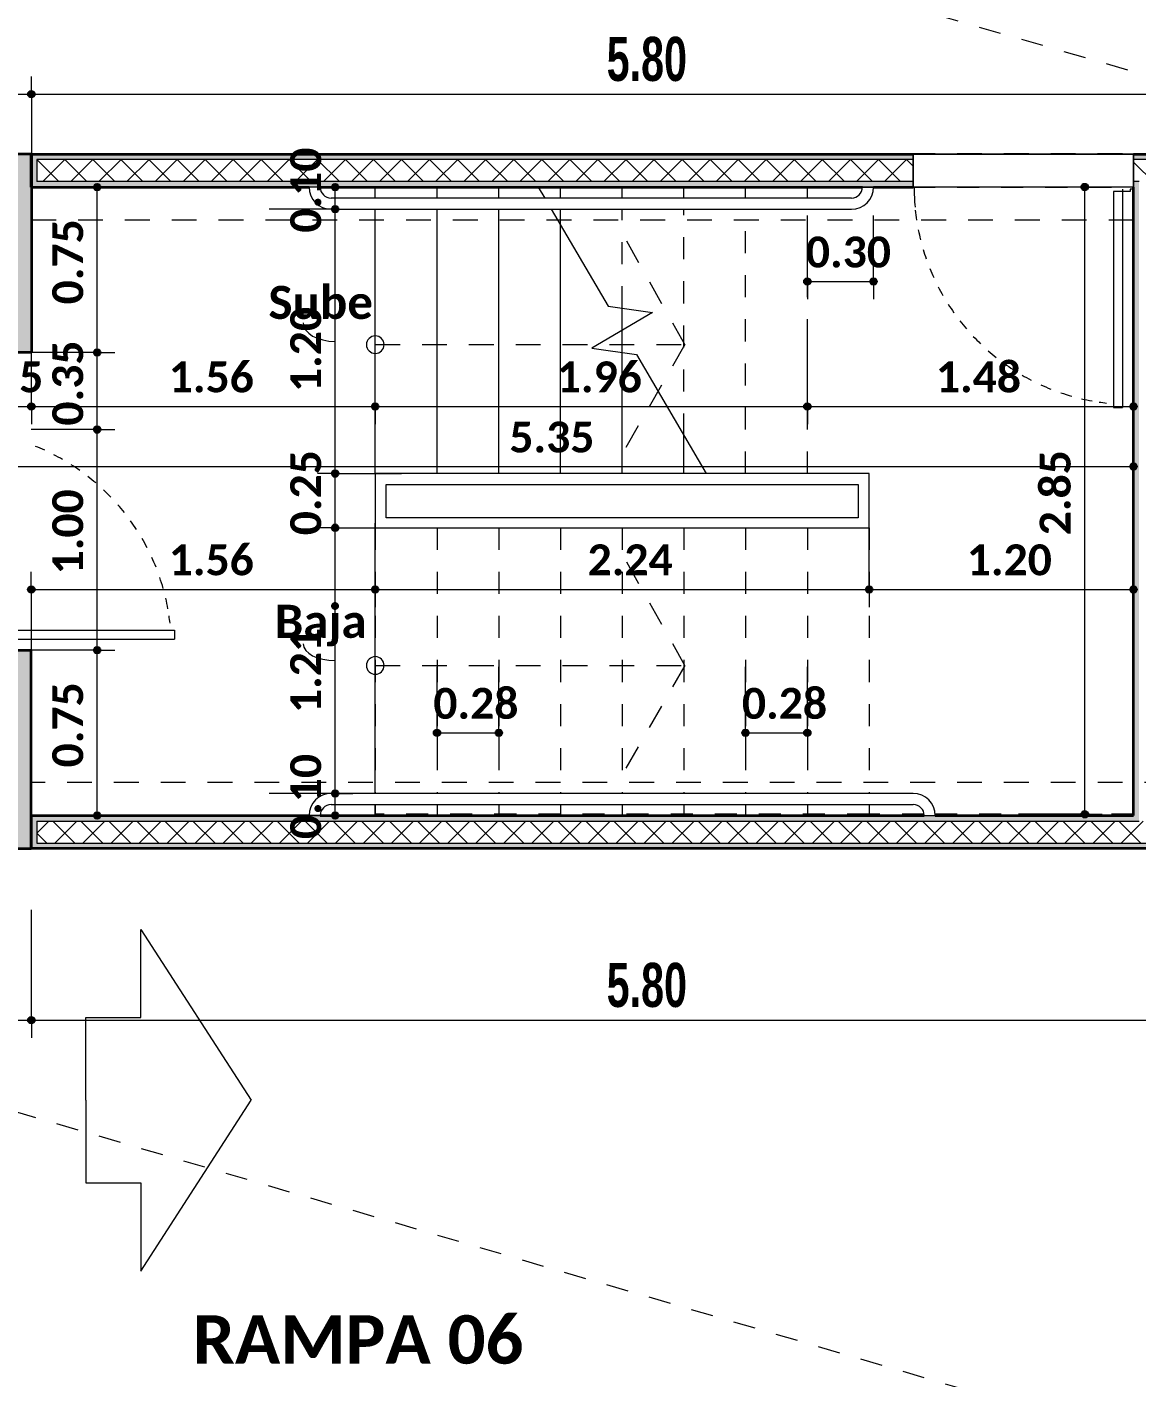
# Model space of a CAD drawing. Header units: metres. Extents: x -144 to 1000, y -717 to 29.
# Drawn here: x 323.68 to 328.71, y -562.83 to -556.7 of the extents above; entities that cross this region are included whole.
import ezdxf

# ---------------------------------------------------------------- set-up
doc = ezdxf.new("R2010")
doc.units = ezdxf.units.M
for name, pattern in [('Basculante', [0.11625, 0.075, -0.04125]), ('basculante modificado', [0.18, 0.1125, -0.0675]), ('Trazo', [0.45, 0.225, -0.225])]:
    doc.linetypes.add(name, pattern=pattern)
doc.layers.get('0').update_dxf_attribs({"color": 1})
for name, color, linetype, lineweight in [('A-ANNO-DIMS', 1, 'Continuous', 9), ('A-DETL', 1, 'Continuous', 9), ('A-DETL-GENF', 1, 'Continuous', 9), ('A-DETL-THIN', 1, 'Continuous', 9), ('A-DOOR', 1, 'Continuous', 9), ('A-DOOR-FRAM', 1, 'Continuous', 9), ('A-DOOR-HDLN', 1, 'Trazo', 20), ('A-FLOR', 2, 'Continuous', 9), ('A-WALL', 4, 'Continuous', 9), ('G-ANNO-TEXT', 2, 'Continuous', 9), ('S-COLS', 7, 'Continuous', 9), ('S-STRS', 1, 'Continuous', 9), ('S-STRS-MBND', 1, 'Basculante', 9)]:
    doc.layers.add(name, color=color, linetype=linetype, lineweight=lineweight)
doc.layers.add('A-WALL-PATT', color=7, linetype='Continuous', lineweight=35, true_color=0x9c9c9c)
doc.styles.add('Britannic Bold_B_3', font='', dxfattribs={"width": 0.7})
doc.styles.add('Calibri_B', font='calibrib.ttf', dxfattribs={"height": 0.165})
doc.styles.add('Calibri_B_4', font='calibrib.ttf', dxfattribs={"height": 0.1125})
doc.styles.add('Calibri_B_5', font='calibrib.ttf', dxfattribs={"height": 0.66})
doc.styles.get('Britannic Bold_B_3').set_extended_font_data('Britannic Bold', bold=True)

# ---------------------------------------------------------------- blocks, each defined once
blk = doc.blocks.new('R')
at = {"layer": 'A-ANNO-DIMS', "lineweight": 25, "true_color": 0x00592d}
h = blk.add_hatch(color=118, dxfattribs=at)
edge = h.paths.add_edge_path()
edge.add_arc((317.4682, -494.0374), 0.015, 0, 360)
h = blk.add_hatch(color=118, dxfattribs=at)
edge = h.paths.add_edge_path()
edge.add_arc((317.4682, -494.0374), 0.015, 0, 360)
at = {"layer": 'A-ANNO-DIMS', "lineweight": 25}
h = blk.add_hatch(color=256, dxfattribs=at)
edge = h.paths.add_edge_path()
edge.add_arc((317.7672, -494.4588), 0.015, 0, 360)
h = blk.add_hatch(color=256, dxfattribs=at)
edge = h.paths.add_edge_path()
edge.add_arc((318.8467, -494.4588), 0.015, 0, 360)
h = blk.add_hatch(color=256, dxfattribs=at)
edge = h.paths.add_edge_path()
edge.add_arc((322.2465, -494.4584), 0.015, 0, 360)
h = blk.add_hatch(color=256, dxfattribs=at)
edge = h.paths.add_edge_path()
edge.add_arc((318.8467, -494.5588), 0.015, 0, 360)
h = blk.add_hatch(color=256, dxfattribs=at)
edge = h.paths.add_edge_path()
edge.add_arc((318.8467, -494.5588), 0.015, 0, 360)
h = blk.add_hatch(color=256, dxfattribs=at)
edge = h.paths.add_edge_path()
edge.add_arc((320.9884, -494.8872), 0.015, 0, 360)
h = blk.add_hatch(color=256, dxfattribs=at)
edge = h.paths.add_edge_path()
edge.add_arc((321.2886, -494.8872), 0.015, 0, 360)
h = blk.add_hatch(color=256, dxfattribs=at)
edge = h.paths.add_edge_path()
edge.add_arc((317.7672, -495.2088), 0.015, 0, 360)
h = blk.add_hatch(color=256, dxfattribs=at)
edge = h.paths.add_edge_path()
edge.add_arc((317.7672, -495.2088), 0.015, 0, 360)
h = blk.add_hatch(color=256, dxfattribs=at)
edge = h.paths.add_edge_path()
edge.add_arc((317.4682, -495.4536), 0.015, 0, 360)
h = blk.add_hatch(color=256, dxfattribs=at)
edge = h.paths.add_edge_path()
edge.add_arc((317.4682, -495.4536), 0.015, 0, 360)
h = blk.add_hatch(color=256, dxfattribs=at)
edge = h.paths.add_edge_path()
edge.add_arc((319.0284, -495.4536), 0.015, 0, 360)
h = blk.add_hatch(color=256, dxfattribs=at)
edge = h.paths.add_edge_path()
edge.add_arc((319.0284, -495.4536), 0.015, 0, 360)
h = blk.add_hatch(color=256, dxfattribs=at)
edge = h.paths.add_edge_path()
edge.add_arc((320.9884, -495.4536), 0.015, 0, 360)
h = blk.add_hatch(color=256, dxfattribs=at)
edge = h.paths.add_edge_path()
edge.add_arc((320.9884, -495.4536), 0.015, 0, 360)
h = blk.add_hatch(color=256, dxfattribs=at)
edge = h.paths.add_edge_path()
edge.add_arc((322.468, -495.4536), 0.015, 0, 360)
h = blk.add_hatch(color=256, dxfattribs=at)
edge = h.paths.add_edge_path()
edge.add_arc((317.7672, -495.5588), 0.015, 0, 360)
h = blk.add_hatch(color=256, dxfattribs=at)
edge = h.paths.add_edge_path()
edge.add_arc((317.7672, -495.5588), 0.015, 0, 360)
h = blk.add_hatch(color=256, dxfattribs=at)
edge = h.paths.add_edge_path()
edge.add_arc((322.4684, -495.7263), 0.015, 0, 360)
h = blk.add_hatch(color=256, dxfattribs=at)
edge = h.paths.add_edge_path()
edge.add_arc((318.8467, -495.7584), 0.015, 0, 360)
h = blk.add_hatch(color=256, dxfattribs=at)
edge = h.paths.add_edge_path()
edge.add_arc((318.8467, -495.7584), 0.015, 0, 360)
h = blk.add_hatch(color=256, dxfattribs=at)
edge = h.paths.add_edge_path()
edge.add_arc((318.8467, -496.0034), 0.015, 0, 360)
h = blk.add_hatch(color=256, dxfattribs=at)
edge = h.paths.add_edge_path()
edge.add_arc((318.8467, -496.0034), 0.015, 0, 360)
h = blk.add_hatch(color=256, dxfattribs=at)
edge = h.paths.add_edge_path()
edge.add_arc((317.468, -496.2833), 0.015, 0, 360)
h = blk.add_hatch(color=256, dxfattribs=at)
edge = h.paths.add_edge_path()
edge.add_arc((319.0284, -496.2833), 0.015, 0, 360)
h = blk.add_hatch(color=256, dxfattribs=at)
edge = h.paths.add_edge_path()
edge.add_arc((319.0284, -496.2833), 0.015, 0, 360)
h = blk.add_hatch(color=256, dxfattribs=at)
edge = h.paths.add_edge_path()
edge.add_arc((321.2684, -496.2833), 0.015, 0, 360)
h = blk.add_hatch(color=256, dxfattribs=at)
edge = h.paths.add_edge_path()
edge.add_arc((321.2684, -496.2833), 0.015, 0, 360)
h = blk.add_hatch(color=256, dxfattribs=at)
edge = h.paths.add_edge_path()
edge.add_arc((322.4684, -496.2833), 0.015, 0, 360)
h = blk.add_hatch(color=256, dxfattribs=at)
edge = h.paths.add_edge_path()
edge.add_arc((317.7672, -496.5588), 0.015, 0, 360)
h = blk.add_hatch(color=256, dxfattribs=at)
edge = h.paths.add_edge_path()
edge.add_arc((317.7672, -496.5588), 0.015, 0, 360)
h = blk.add_hatch(color=256, dxfattribs=at)
edge = h.paths.add_edge_path()
edge.add_arc((319.3084, -496.9341), 0.015, 0, 360)
h = blk.add_hatch(color=256, dxfattribs=at)
edge = h.paths.add_edge_path()
edge.add_arc((319.5884, -496.9341), 0.015, 0, 360)
h = blk.add_hatch(color=256, dxfattribs=at)
edge = h.paths.add_edge_path()
edge.add_arc((320.7084, -496.9341), 0.015, 0, 360)
h = blk.add_hatch(color=256, dxfattribs=at)
edge = h.paths.add_edge_path()
edge.add_arc((320.9884, -496.9341), 0.015, 0, 360)
h = blk.add_hatch(color=256, dxfattribs=at)
edge = h.paths.add_edge_path()
edge.add_arc((318.8467, -497.2088), 0.015, 0, 360)
h = blk.add_hatch(color=256, dxfattribs=at)
edge = h.paths.add_edge_path()
edge.add_arc((318.8467, -497.2088), 0.015, 0, 360)
h = blk.add_hatch(color=256, dxfattribs=at)
edge = h.paths.add_edge_path()
edge.add_arc((317.7672, -497.3088), 0.015, 0, 360)
h = blk.add_hatch(color=256, dxfattribs=at)
edge = h.paths.add_edge_path()
edge.add_arc((318.8467, -497.3088), 0.015, 0, 360)
h = blk.add_hatch(color=256, dxfattribs=at)
edge = h.paths.add_edge_path()
edge.add_arc((322.2465, -497.3034), 0.015, 0, 360)
at = {"layer": 'A-ANNO-DIMS', "lineweight": 25, "true_color": 0x00592d}
h = blk.add_hatch(color=118, dxfattribs=at)
edge = h.paths.add_edge_path()
edge.add_arc((317.4682, -498.2371), 0.015, 0, 360)
h = blk.add_hatch(color=118, dxfattribs=at)
edge = h.paths.add_edge_path()
edge.add_arc((317.4682, -498.2371), 0.015, 0, 360)
at = {"layer": 'A-WALL-PATT', "true_color": 0x747474}
h = blk.add_hatch(color=8, dxfattribs=at)
h.paths.add_polyline_path([(323.243, -494.4338), (323.268, -494.4328), (323.268, -494.3088), (322.468, -494.3088), (322.468, -494.3138), (322.4754, -494.3138), (322.4754, -494.3338), (323.243, -494.3338)])
h.paths.add_polyline_path([(317.4682, -494.4338), (317.4929, -494.4338), (317.4929, -494.3338), (321.423, -494.3338), (321.423, -494.3138), (321.468, -494.3136), (321.468, -494.3088), (317.4682, -494.3092), (317.4682, -494.3351)])
h = blk.add_hatch(color=8, dxfattribs=at)
h.paths.add_polyline_path([(321.468, -494.3338), (321.468, -494.3138), (321.423, -494.3138), (321.423, -494.3338)])
h.paths.add_polyline_path([(322.468, -494.3338), (322.4754, -494.3338), (322.4754, -494.3138), (322.468, -494.3139), (322.468, -494.3152)])
h = blk.add_hatch(color=8, dxfattribs=at)
h.paths.add_polyline_path([(321.2369, -494.4588), (321.423, -494.4588), (321.423, -494.4338), (317.4682, -494.4338), (317.4682, -494.4588), (320.0842, -494.4588)])
h.paths.add_polyline_path([(322.618, -494.4588), (323.268, -494.4588), (323.268, -494.4338), (322.593, -494.4338), (322.593, -494.4588)])
h.paths.add_polyline_path([(322.493, -494.4588), (322.493, -494.4338), (322.4754, -494.4338), (322.4754, -494.4588)])
h = blk.add_hatch(color=8, dxfattribs=at)
h.paths.add_polyline_path([(321.423, -494.4588), (321.468, -494.4588), (321.468, -494.4338), (321.423, -494.4338)])
h.paths.add_polyline_path([(322.468, -494.4588), (322.4754, -494.4588), (322.4754, -494.4338), (322.468, -494.4338)])
for points in [[(322.493, -497.3088), (322.493, -494.4588), (322.4754, -494.4588), (322.4754, -494.5538), (322.468, -494.5538), (322.468, -497.3088)], [(322.4754, -494.5538), (322.4754, -494.4588), (322.468, -494.4588), (322.468, -494.5538)], [(321.7486, -497.4588), (323.268, -497.4578), (323.268, -497.3338), (323.243, -497.3338), (323.243, -497.4338), (317.4929, -497.4338), (317.4929, -497.3338), (317.468, -497.3339), (317.468, -497.4588), (319.5392, -497.4588)]]:
    blk.add_hatch(color=8, dxfattribs=at).paths.add_polyline_path(points)
h = blk.add_hatch(color=8, dxfattribs=at)
h.paths.add_polyline_path([(317.468, -497.3338), (322.493, -497.3338), (322.493, -497.3088), (317.468, -497.3089)])
h.paths.add_polyline_path([(322.618, -497.3338), (323.268, -497.3338), (323.268, -497.3088), (322.593, -497.3088), (322.593, -497.3338)])
at = {"layer": 'S-COLS', "true_color": 0x5b5b5b}
h = blk.add_hatch(color=251, dxfattribs=at)
h.paths.add_polyline_path([(309.7681, -505.1588), (309.7681, -504.2588), (309.2681, -504.2588), (309.2681, -505.1588)])
h.paths.add_polyline_path([(316.9681, -505.1588), (317.4681, -505.1588), (317.4681, -504.2588), (316.9681, -504.2588), (316.9681, -505.0088)])
h.paths.add_polyline_path([(315.1204, -497.4588), (315.168, -497.4578), (315.1677, -496.9588), (313.4679, -496.9588), (313.4679, -494.8088), (315.1682, -494.8088), (315.1677, -494.3088), (313.3708, -494.3088), (313.3708, -497.4588)])
h.paths.add_polyline_path([(323.7672, -497.4588), (323.7682, -497.4578), (323.768, -494.3088), (323.2682, -494.3088), (323.2682, -497.4588), (323.7666, -497.4588)])
h.paths.add_polyline_path([(316.968, -497.4588), (317.468, -497.4578), (317.468, -496.5588), (316.968, -496.5588), (316.968, -497.4578)])
h.paths.add_polyline_path([(317.3298, -495.2088), (317.4682, -495.2088), (317.4682, -494.3088), (316.9682, -494.3088), (316.9682, -495.2088)])
at = {"layer": 'A-ANNO-DIMS', "color": 118, "true_color": 0x00592d}
for p, q in [((317.4682, -494.0374), (317.4682, -493.9574)), ((317.4682, -494.0374), (317.4682, -493.9574)), ((316.9682, -494.0374), (317.4682, -494.0374)), ((317.4682, -494.0374), (317.4682, -494.5374)), ((317.4682, -494.0374), (323.2682, -494.0374)), ((317.4682, -494.0374), (317.4682, -494.5374)), ((317.4682, -498.2371), (317.4682, -497.7371)), ((317.4682, -498.2371), (317.4682, -497.7371)), ((316.9682, -498.2371), (317.4682, -498.2371)), ((317.4682, -498.2371), (317.4682, -498.3171)), ((317.4682, -498.2371), (323.2682, -498.2371)), ((317.4682, -498.2371), (317.4682, -498.3171))]:
    blk.add_line(p, q, dxfattribs=at)
at = {"layer": 'A-ANNO-DIMS'}
for p, q in [((317.7672, -494.4588), (317.4672, -494.4588)), ((317.7672, -495.2088), (317.7672, -494.4588)), ((317.7672, -494.4588), (317.8472, -494.4588)), ((318.8467, -494.4588), (318.5467, -494.4588)), ((318.8467, -494.5588), (318.8467, -494.4588)), ((318.8467, -494.4588), (318.9267, -494.4588)), ((322.2465, -494.4584), (321.9465, -494.4584)), ((322.2465, -497.3034), (322.2465, -494.4584)), ((322.2465, -494.4584), (322.3265, -494.4584)), ((318.8467, -494.5588), (318.5467, -494.5588)), ((318.8467, -494.5588), (318.5467, -494.5588)), ((318.8467, -495.7584), (318.8467, -494.5588)), ((318.8467, -494.5588), (318.9267, -494.5588)), ((318.8467, -494.5588), (318.9267, -494.5588)), ((320.9884, -494.8872), (320.9884, -494.5872)), ((321.2886, -494.8872), (321.2886, -494.5872)), ((320.9884, -494.8872), (321.2886, -494.8872)), ((320.9884, -494.8872), (320.9884, -494.9672)), ((321.2886, -494.8872), (321.2886, -494.9672)), ((317.4682, -495.4536), (317.4682, -495.1536)), ((317.4682, -495.4536), (317.4682, -495.1536)), ((319.0284, -495.4536), (319.0284, -495.1536)), ((319.0284, -495.4536), (319.0284, -495.1536)), ((320.9884, -495.4536), (320.9884, -495.1536)), ((320.9884, -495.4536), (320.9884, -495.1536)), ((322.468, -495.4536), (322.468, -495.1536)), ((317.7672, -495.2088), (317.4672, -495.2088)), ((317.7672, -495.2088), (317.4672, -495.2088)), ((317.7672, -495.5588), (317.7672, -495.2088)), ((317.7672, -495.2088), (317.8472, -495.2088)), ((317.7672, -495.2088), (317.8472, -495.2088)), ((317.1181, -495.4536), (317.4682, -495.4536)), ((317.4682, -495.4536), (317.4682, -495.5336)), ((317.4682, -495.4536), (319.0284, -495.4536)), ((317.4682, -495.4536), (317.4682, -495.5336)), ((319.0284, -495.4536), (319.0284, -495.5336)), ((319.0284, -495.4536), (320.9884, -495.4536)), ((319.0284, -495.4536), (319.0284, -495.5336)), ((320.9884, -495.4536), (320.9884, -495.5336)), ((320.9884, -495.4536), (322.468, -495.4536)), ((320.9884, -495.4536), (320.9884, -495.5336)), ((322.468, -495.4536), (322.468, -495.5336)), ((322.4684, -495.7263), (322.4684, -495.4263)), ((317.7672, -495.5588), (317.4672, -495.5588)), ((317.7672, -495.5588), (317.4672, -495.5588)), ((317.7672, -496.5588), (317.7672, -495.5588)), ((317.7672, -495.5588), (317.8472, -495.5588)), ((317.7672, -495.5588), (317.8472, -495.5588)), ((317.1181, -495.7263), (322.4684, -495.7263)), ((318.8467, -495.7584), (318.7667, -495.7584)), ((318.8467, -495.7584), (318.7667, -495.7584)), ((318.8467, -496.0034), (318.8467, -495.7584)), ((318.8467, -495.7584), (319.1467, -495.7584)), ((318.8467, -495.7584), (319.1467, -495.7584)), ((322.4684, -495.7263), (322.4684, -495.8063)), ((318.8467, -496.0034), (318.7667, -496.0034)), ((318.8467, -496.0034), (318.7667, -496.0034)), ((318.8467, -497.2088), (318.8467, -496.0034)), ((318.8467, -496.0034), (319.1467, -496.0034)), ((318.8467, -496.0034), (319.1467, -496.0034)), ((319.0284, -496.2833), (319.0284, -495.9833)), ((319.0284, -496.2833), (319.0284, -495.9833)), ((321.2684, -496.2833), (321.2684, -495.9833)), ((321.2684, -496.2833), (321.2684, -495.9833)), ((322.4684, -496.2833), (322.4684, -495.9833)), ((317.468, -496.2833), (317.468, -496.2033)), ((317.468, -496.2833), (319.0284, -496.2833)), ((317.468, -496.2833), (317.468, -496.5833)), ((319.0284, -496.2833), (319.0284, -496.3633)), ((319.0284, -496.2833), (321.2684, -496.2833)), ((319.0284, -496.2833), (319.0284, -496.3633)), ((321.2684, -496.2833), (321.2684, -496.3633)), ((321.2684, -496.2833), (322.4684, -496.2833)), ((321.2684, -496.2833), (321.2684, -496.3633)), ((322.4684, -496.2833), (322.4684, -496.3633)), ((317.7672, -496.5588), (317.4672, -496.5588)), ((317.7672, -496.5588), (317.4672, -496.5588)), ((317.7672, -497.3088), (317.7672, -496.5588)), ((317.7672, -496.5588), (317.8472, -496.5588)), ((317.7672, -496.5588), (317.8472, -496.5588)), ((319.3084, -496.9341), (319.3084, -496.6341)), ((319.5884, -496.9341), (319.5884, -496.6341)), ((320.7084, -496.9341), (320.7084, -496.6341)), ((320.9884, -496.9341), (320.9884, -496.6341)), ((319.3084, -496.9341), (319.5884, -496.9341)), ((319.3084, -496.9341), (319.3084, -497.0141)), ((319.5884, -496.9341), (319.5884, -497.0141)), ((320.7084, -496.9341), (320.9884, -496.9341)), ((320.7084, -496.9341), (320.7084, -497.0141)), ((320.9884, -496.9341), (320.9884, -497.0141)), ((318.8467, -497.2088), (318.5467, -497.2088)), ((318.8467, -497.2088), (318.5467, -497.2088)), ((318.8467, -497.3088), (318.8467, -497.2088)), ((318.8467, -497.2088), (318.9267, -497.2088)), ((318.8467, -497.2088), (318.9267, -497.2088)), ((317.7672, -497.3088), (317.4672, -497.3088)), ((317.7672, -497.3088), (317.8472, -497.3088)), ((318.8467, -497.3088), (318.5467, -497.3088)), ((318.8467, -497.3088), (318.9267, -497.3088)), ((322.2465, -497.3034), (321.9465, -497.3034)), ((322.2465, -497.3034), (322.3265, -497.3034))]:
    blk.add_line(p, q, dxfattribs=at)
at = {"layer": 'A-ANNO-DIMS', "color": 118, "lineweight": 25, "true_color": 0x00592d}
for centre in [(317.4682, -494.0374), (317.4682, -494.0374), (317.4682, -498.2371), (317.4682, -498.2371)]:
    blk.add_circle(centre, 0.015, dxfattribs=at)
at = {"layer": 'A-ANNO-DIMS', "lineweight": 25}
for centre in [(317.7672, -494.4588), (318.8467, -494.4588), (322.2465, -494.4584), (318.8467, -494.5588), (318.8467, -494.5588), (320.9884, -494.8872), (321.2886, -494.8872), (317.7672, -495.2088), (317.7672, -495.2088), (317.4682, -495.4536), (317.4682, -495.4536), (319.0284, -495.4536), (319.0284, -495.4536), (320.9884, -495.4536), (320.9884, -495.4536), (322.468, -495.4536), (317.7672, -495.5588), (317.7672, -495.5588), (322.4684, -495.7263), (318.8467, -495.7584), (318.8467, -495.7584), (318.8467, -496.0034), (318.8467, -496.0034), (317.468, -496.2833), (319.0284, -496.2833), (319.0284, -496.2833), (321.2684, -496.2833), (321.2684, -496.2833), (322.4684, -496.2833), (317.7672, -496.5588), (317.7672, -496.5588), (319.3084, -496.9341), (319.5884, -496.9341), (320.7084, -496.9341), (320.9884, -496.9341), (318.8467, -497.2088), (318.8467, -497.2088), (317.7672, -497.3088), (318.8467, -497.3088), (322.2465, -497.3034)]:
    blk.add_circle(centre, 0.015, dxfattribs=at)
at = {"layer": 'A-ANNO-DIMS'}
for centre, ratio in [((318.8467, -495.0751), 0.575603), ((318.8467, -496.5309), 0.518351)]:
    blk.add_ellipse(centre, major_axis=(0.1451, 0), ratio=ratio, start_param=3.141593, end_param=4.712389, dxfattribs=at)
at = {"layer": 'A-DETL', "color": 9, "linetype": 'Basculante', "true_color": 0xc0c0c0}
for p, q in [((313.1174, -491.2478), (323.768, -494.3078)), ((313.1677, -497.414), (323.768, -500.516))]:
    blk.add_line(p, q, dxfattribs=at)
at = {"layer": 'A-DETL', "color": 7, "linetype": 'basculante modificado'}
for p, q in [((323.2679, -494.3078), (317.4679, -494.3078)), ((317.4679, -494.6078), (323.268, -494.6078)), ((320.4328, -495.1734), (320.1353, -494.6437)), ((319.0284, -495.1734), (320.4284, -495.1734)), ((320.4328, -495.1734), (320.134, -495.6937)), ((320.4328, -496.6284), (320.1353, -496.0987)), ((319.0284, -496.6284), (320.4284, -496.6284)), ((320.4328, -496.6284), (320.134, -497.1487)), ((323.268, -497.1588), (317.4679, -497.1588)), ((317.4679, -497.4588), (323.268, -497.4588))]:
    blk.add_line(p, q, dxfattribs=at)
at = {"layer": 'A-DETL-GENF', "linetype": 'Basculante'}
for p, q in [((322.468, -494.3088), (321.468, -494.3088)), ((321.468, -494.3088), (321.468, -494.4588)), ((322.468, -494.4588), (322.468, -494.3088)), ((321.468, -494.4588), (322.468, -494.4588))]:
    blk.add_line(p, q, dxfattribs=at)
at = {"layer": 'A-DETL-GENF'}
for p, q in [((317.9655, -498.2254), (317.9655, -497.8254)), ((317.9655, -497.8254), (318.4655, -498.6004)), ((317.7155, -498.6004), (317.7155, -498.2254)), ((317.7155, -498.2254), (317.9655, -498.2254)), ((317.7155, -498.6004), (317.7155, -498.9754)), ((317.9655, -499.3754), (318.4655, -498.6004)), ((317.7155, -498.9754), (317.9655, -498.9754)), ((317.9655, -498.9754), (317.9655, -499.3754))]:
    blk.add_line(p, q, dxfattribs=at)
at = {"layer": 'A-DETL-THIN'}
for p, q in [((318.7782, -494.4588), (318.7282, -494.4588)), ((321.2886, -494.4588), (321.2386, -494.4588)), ((321.1886, -494.5088), (318.8282, -494.5088)), ((318.8282, -494.5588), (321.1886, -494.5588)), ((321.2684, -495.7584), (319.0284, -495.7584)), ((319.0284, -495.7584), (319.0284, -496.0034)), ((321.2684, -496.0034), (321.2684, -495.7584)), ((319.0784, -495.9584), (319.0784, -495.8072)), ((319.0784, -495.8072), (321.2184, -495.8072)), ((321.2184, -495.8072), (321.2184, -495.9584)), ((321.2184, -495.9584), (319.0784, -495.9584)), ((319.0284, -496.0034), (321.2684, -496.0034)), ((321.4686, -497.2088), (318.8282, -497.2088)), ((318.7282, -497.3088), (318.7782, -497.3088)), ((318.8282, -497.2588), (321.4686, -497.2588)), ((321.5186, -497.3088), (321.5686, -497.3088))]:
    blk.add_line(p, q, dxfattribs=at)
for centre, radius, start, end in [((318.8282, -494.4588), 0.1, 180, 270), ((318.8282, -494.4588), 0.05, 180, 270), ((321.1886, -494.4588), 0.1, 270, 0), ((321.1886, -494.4588), 0.05, 270, 360), ((319.0284, -495.1734), 0.04, 90, 270), ((319.0284, -495.1734), 0.04, 270, 90), ((319.0284, -496.6284), 0.04, 90, 270), ((319.0284, -496.6284), 0.04, 270, 90), ((318.8282, -497.3088), 0.1, 90, 180), ((321.4686, -497.3088), 0.1, 360, 90), ((318.8282, -497.3088), 0.05, 90, 180), ((321.4686, -497.3088), 0.05, 0, 90)]:
    blk.add_arc(centre, radius, start, end, dxfattribs=at)
at = {"layer": 'A-DOOR'}
blk.add_line((322.468, -494.4588), (322.468, -494.3088), dxfattribs=at)
at = {"layer": 'A-DOOR', "lineweight": 15}
for p, q in [((322.378, -494.4788), (322.378, -495.4588)), ((322.453, -494.4788), (322.378, -494.4788)), ((322.378, -494.4788), (322.378, -495.4588)), ((322.453, -494.4788), (322.378, -494.4788)), ((322.418, -494.4688), (322.418, -495.4588)), ((322.418, -494.4688), (322.418, -495.4588)), ((322.453, -494.4688), (322.453, -494.4788)), ((322.468, -494.4688), (322.453, -494.4688)), ((322.453, -494.4688), (322.453, -494.4788)), ((322.468, -494.4688), (322.453, -494.4688)), ((322.378, -495.4588), (322.418, -495.4588)), ((322.378, -495.4588), (322.418, -495.4588)), ((317.1281, -496.5088), (318.1181, -496.5088)), ((317.1381, -496.4688), (318.1181, -496.4688)), ((318.1181, -496.4688), (318.1181, -496.5088))]:
    blk.add_line(p, q, dxfattribs=at)
at = {"layer": 'A-DOOR'}
for centre, start, end in [((322.4563, -494.4611), 180, 185.13979), ((322.4563, -494.4611), 180, 185.13979), ((322.4563, -494.4611), 185.94294, 188.59908), ((322.4563, -494.4611), 185.94294, 188.59908), ((322.4563, -494.4611), 191.25383, 193.90814), ((322.4563, -494.4611), 191.25383, 193.90814), ((322.4563, -494.4611), 196.56293, 199.21914), ((322.4563, -494.4611), 196.56293, 199.21914), ((322.4563, -494.4611), 201.8777, 204.53954), ((322.4563, -494.4611), 201.8777, 204.53954), ((322.4563, -494.4611), 207.20557, 209.87669), ((322.4563, -494.4611), 207.20557, 209.87669), ((322.4563, -494.4611), 212.55381, 215.2378), ((322.4563, -494.4611), 212.55381, 215.2378), ((322.4563, -494.4611), 217.92952, 220.62982), ((322.4563, -494.4611), 217.92952, 220.62982), ((322.4563, -494.4611), 223.33952, 226.05941), ((322.4563, -494.4611), 223.33952, 226.05941), ((322.4563, -494.4611), 228.79027, 231.53284), ((322.4563, -494.4611), 228.79027, 231.53284), ((322.4563, -494.4611), 234.28783, 237.05593), ((322.4563, -494.4611), 234.28783, 237.05593), ((322.4563, -494.4611), 239.83778, 242.63398), ((322.4563, -494.4611), 239.83778, 242.63398), ((322.4563, -494.4611), 245.44512, 248.27171), ((322.4563, -494.4611), 245.44512, 248.27171), ((322.4563, -494.4611), 251.11426, 254.16843), ((322.4563, -494.4611), 251.11426, 254.16843), ((322.4563, -494.4611), 256.84892, 259.74178), ((322.4563, -494.4611), 256.84892, 259.74178), ((322.4563, -494.4611), 256.84892, 259.74178), ((322.4563, -494.4611), 256.84892, 259.74178), ((322.4563, -494.4611), 261.55001, 263.54055), ((322.4563, -494.4611), 261.55001, 263.54055), ((317.1203, -496.547), 65.46046, 68.1223), ((317.1203, -496.547), 60.12331, 62.79443), ((317.1203, -496.547), 54.7622, 57.44619), ((317.1203, -496.547), 49.37018, 52.07048), ((317.1203, -496.547), 43.94059, 46.66048), ((317.1203, -496.547), 38.46716, 41.20973), ((317.1203, -496.547), 32.94407, 35.71217), ((317.1203, -496.547), 27.36602, 30.16222), ((317.1203, -496.547), 21.72829, 24.55488), ((317.1203, -496.547), 15.83157, 18.88574), ((317.1203, -496.547), 10.25822, 13.15108), ((317.1203, -496.547), 10.25822, 13.15108), ((317.1203, -496.547), 6.45945, 8.44999)]:
    blk.add_arc(centre, 0.9833, start, end, dxfattribs=at)
at = {"layer": 'A-DOOR-FRAM', "lineweight": 5}
for p, q in [((321.468, -494.3088), (322.468, -494.3088)), ((321.468, -494.4588), (321.468, -494.3088)), ((322.468, -494.3088), (322.468, -494.4588)), ((322.468, -494.4588), (321.468, -494.4588))]:
    blk.add_line(p, q, dxfattribs=at)
at = {"layer": 'A-DOOR-HDLN'}
blk.add_line((321.468, -494.3088), (321.468, -494.4588), dxfattribs=at)
at = {"layer": 'A-FLOR'}
for p, q in [((309.7679, -494.3078), (327.1682, -494.3078)), ((319.0284, -497.2088), (319.0284, -496.0034)), ((319.0284, -497.3088), (319.0284, -497.2588))]:
    blk.add_line(p, q, dxfattribs=at)
at = {"layer": 'A-WALL', "lineweight": 35}
for p, q in [((317.4679, -494.4588), (317.4679, -494.3088)), ((317.4679, -494.3088), (321.468, -494.3088)), ((322.468, -494.3088), (323.268, -494.3088)), ((317.4679, -494.4588), (318.7282, -494.4588)), ((318.7782, -494.4588), (321.2386, -494.4588)), ((321.2886, -494.4588), (321.468, -494.4588)), ((322.468, -497.3088), (322.468, -494.4588)), ((317.4679, -497.3088), (318.7282, -497.3088)), ((317.4679, -497.3088), (317.4679, -497.4588)), ((318.7782, -497.3088), (321.5186, -497.3088)), ((321.5686, -497.3088), (322.468, -497.3088)), ((323.268, -497.4588), (317.4679, -497.4588))]:
    blk.add_line(p, q, dxfattribs=at)
at = {"layer": 'A-WALL'}
for p, q in [((317.4929, -494.3338), (317.4929, -494.4338)), ((321.468, -494.3338), (317.4929, -494.3338)), ((323.243, -494.3338), (322.468, -494.3338)), ((321.468, -494.4338), (317.4929, -494.4338)), ((322.493, -494.4338), (322.468, -494.4338)), ((317.4929, -497.3338), (322.493, -497.3338)), ((317.4929, -497.3338), (317.4929, -497.4338)), ((317.4929, -497.4338), (323.243, -497.4338))]:
    blk.add_line(p, q, dxfattribs=at)
at = {"layer": 'A-WALL-PATT', "color": 1, "lineweight": 5, "true_color": 0xff0000}
for p, q in [((317.4929, -494.334), (317.493, -494.3338)), ((317.5926, -494.4338), (317.4929, -494.3341)), ((317.5203, -494.4338), (317.6203, -494.3338)), ((317.7199, -494.4338), (317.6199, -494.3338)), ((317.6476, -494.4338), (317.7476, -494.3338)), ((317.8471, -494.4338), (317.7471, -494.3338)), ((317.7749, -494.4338), (317.8749, -494.3338)), ((317.9744, -494.4338), (317.8744, -494.3338)), ((317.9021, -494.4338), (318.0021, -494.3338)), ((318.1017, -494.4338), (318.0017, -494.3338)), ((318.0294, -494.4338), (318.1294, -494.3338)), ((318.229, -494.4338), (318.129, -494.3338)), ((318.1567, -494.4338), (318.2567, -494.3338)), ((318.3563, -494.4338), (318.2563, -494.3338)), ((318.284, -494.4338), (318.384, -494.3338)), ((318.4835, -494.4338), (318.3835, -494.3338)), ((318.4112, -494.4338), (318.5112, -494.3338)), ((318.6108, -494.4338), (318.5108, -494.3338)), ((318.5385, -494.4338), (318.6385, -494.3338)), ((318.7381, -494.4338), (318.6381, -494.3338)), ((318.6658, -494.4338), (318.7658, -494.3338)), ((318.8654, -494.4338), (318.7654, -494.3338)), ((318.7931, -494.4338), (318.8931, -494.3338)), ((318.9927, -494.4338), (318.8927, -494.3338)), ((318.9204, -494.4338), (319.0204, -494.3338)), ((319.1199, -494.4338), (319.0199, -494.3338)), ((319.0476, -494.4338), (319.1476, -494.3338)), ((319.2472, -494.4338), (319.1472, -494.3338)), ((319.1749, -494.4338), (319.2749, -494.3338)), ((319.3745, -494.4338), (319.2745, -494.3338)), ((319.3022, -494.4338), (319.4022, -494.3338)), ((319.5018, -494.4338), (319.4018, -494.3338)), ((319.4295, -494.4338), (319.5295, -494.3338)), ((319.629, -494.4338), (319.529, -494.3338)), ((319.5568, -494.4338), (319.6568, -494.3338)), ((319.7563, -494.4338), (319.6563, -494.3338)), ((319.684, -494.4338), (319.784, -494.3338)), ((319.8836, -494.4338), (319.7836, -494.3338)), ((319.8113, -494.4338), (319.9113, -494.3338)), ((320.0109, -494.4338), (319.9109, -494.3338)), ((319.9386, -494.4338), (320.0386, -494.3338)), ((320.1382, -494.4338), (320.0382, -494.3338)), ((320.0659, -494.4338), (320.1659, -494.3338)), ((320.2654, -494.4338), (320.1654, -494.3338)), ((320.1932, -494.4338), (320.2932, -494.3338)), ((320.3927, -494.4338), (320.2927, -494.3338)), ((320.3204, -494.4338), (320.4204, -494.3338)), ((320.52, -494.4338), (320.42, -494.3338)), ((320.4477, -494.4338), (320.5477, -494.3338)), ((320.6473, -494.4338), (320.5473, -494.3338)), ((320.575, -494.4338), (320.675, -494.3338)), ((320.7746, -494.4338), (320.6746, -494.3338)), ((320.7023, -494.4338), (320.8023, -494.3338)), ((320.9018, -494.4338), (320.8018, -494.3338)), ((320.8296, -494.4338), (320.9296, -494.3338)), ((321.0291, -494.4338), (320.9291, -494.3338)), ((320.9568, -494.4338), (321.0568, -494.3338)), ((321.1564, -494.4338), (321.0564, -494.3338)), ((321.0841, -494.4338), (321.1841, -494.3338)), ((321.2837, -494.4338), (321.1837, -494.3338)), ((321.2114, -494.4338), (321.3114, -494.3338)), ((321.411, -494.4338), (321.311, -494.3338)), ((321.3387, -494.4338), (321.423, -494.3495)), ((321.423, -494.3495), (321.4387, -494.3338)), ((321.468, -494.3636), (321.4382, -494.3338)), ((322.4754, -494.3527), (322.468, -494.3454)), ((322.5565, -494.4338), (322.4754, -494.3527)), ((321.4659, -494.4338), (321.468, -494.4318)), ((317.4929, -497.3887), (317.5478, -497.3338)), ((317.6651, -497.4338), (317.5651, -497.3338)), ((317.5751, -497.4338), (317.6751, -497.3338)), ((317.7924, -497.4338), (317.6924, -497.3338)), ((317.7023, -497.4338), (317.8023, -497.3338)), ((317.9197, -497.4338), (317.8197, -497.3338)), ((317.8296, -497.4338), (317.9296, -497.3338)), ((318.0469, -497.4338), (317.9469, -497.3338)), ((317.9569, -497.4338), (318.0569, -497.3338)), ((318.1742, -497.4338), (318.0742, -497.3338)), ((318.0842, -497.4338), (318.1842, -497.3338)), ((318.3015, -497.4338), (318.2015, -497.3338)), ((318.2115, -497.4338), (318.3115, -497.3338)), ((318.4288, -497.4338), (318.3288, -497.3338)), ((318.3387, -497.4338), (318.4387, -497.3338)), ((318.556, -497.4338), (318.456, -497.3338)), ((318.466, -497.4338), (318.566, -497.3338)), ((318.6833, -497.4338), (318.5833, -497.3338)), ((318.5933, -497.4338), (318.6933, -497.3338)), ((318.8106, -497.4338), (318.7106, -497.3338)), ((318.7206, -497.4338), (318.8206, -497.3338)), ((318.9379, -497.4338), (318.8379, -497.3338)), ((318.8478, -497.4338), (318.9478, -497.3338)), ((319.0652, -497.4338), (318.9652, -497.3338)), ((318.9751, -497.4338), (319.0751, -497.3338)), ((319.1924, -497.4338), (319.0924, -497.3338)), ((319.1024, -497.4338), (319.2024, -497.3338)), ((319.3197, -497.4338), (319.2197, -497.3338)), ((319.2297, -497.4338), (319.3297, -497.3338)), ((319.447, -497.4338), (319.347, -497.3338)), ((319.357, -497.4338), (319.457, -497.3338)), ((319.5743, -497.4338), (319.4743, -497.3338)), ((319.4842, -497.4338), (319.5842, -497.3338)), ((319.7016, -497.4338), (319.6016, -497.3338)), ((319.6115, -497.4338), (319.7115, -497.3338)), ((319.8288, -497.4338), (319.7288, -497.3338)), ((319.7388, -497.4338), (319.8388, -497.3338)), ((319.9561, -497.4338), (319.8561, -497.3338)), ((319.8661, -497.4338), (319.9661, -497.3338)), ((320.0834, -497.4338), (319.9834, -497.3338)), ((319.9934, -497.4338), (320.0934, -497.3338)), ((320.2107, -497.4338), (320.1107, -497.3338)), ((320.1206, -497.4338), (320.2206, -497.3338)), ((320.338, -497.4338), (320.238, -497.3338)), ((320.2479, -497.4338), (320.3479, -497.3338)), ((320.4652, -497.4338), (320.3652, -497.3338)), ((320.3752, -497.4338), (320.4752, -497.3338)), ((320.5925, -497.4338), (320.4925, -497.3338)), ((320.5025, -497.4338), (320.6025, -497.3338)), ((320.7198, -497.4338), (320.6198, -497.3338)), ((320.6298, -497.4338), (320.7298, -497.3338)), ((320.8471, -497.4338), (320.7471, -497.3338)), ((320.757, -497.4338), (320.857, -497.3338)), ((320.9744, -497.4338), (320.8744, -497.3338)), ((320.8843, -497.4338), (320.9843, -497.3338)), ((321.1016, -497.4338), (321.0016, -497.3338)), ((321.0116, -497.4338), (321.1116, -497.3338)), ((321.2289, -497.4338), (321.1289, -497.3338)), ((321.1389, -497.4338), (321.2389, -497.3338)), ((321.3562, -497.4338), (321.2562, -497.3338)), ((321.2662, -497.4338), (321.3662, -497.3338)), ((321.4835, -497.4338), (321.3835, -497.3338)), ((321.3934, -497.4338), (321.4934, -497.3338)), ((321.6108, -497.4338), (321.5108, -497.3338)), ((321.5207, -497.4338), (321.6207, -497.3338)), ((321.738, -497.4338), (321.638, -497.3338)), ((321.648, -497.4338), (321.748, -497.3338)), ((321.8653, -497.4338), (321.7653, -497.3338)), ((321.7753, -497.4338), (321.8753, -497.3338)), ((321.9926, -497.4338), (321.8926, -497.3338)), ((321.9026, -497.4338), (322.0026, -497.3338)), ((322.1199, -497.4338), (322.0199, -497.3338)), ((322.0298, -497.4338), (322.1298, -497.3338)), ((322.2471, -497.4338), (322.1471, -497.3338)), ((322.1571, -497.4338), (322.2571, -497.3338)), ((322.3744, -497.4338), (322.2744, -497.3338)), ((322.2844, -497.4338), (322.3844, -497.3338)), ((322.5017, -497.4338), (322.4017, -497.3338)), ((322.4117, -497.4338), (322.5117, -497.3338)), ((317.5378, -497.4338), (317.4929, -497.3888))]:
    blk.add_line(p, q, dxfattribs=at)
at = {"layer": 'S-COLS', "lineweight": 35}
for p, q in [((317.4682, -494.3088), (316.9682, -494.3088)), ((317.4682, -494.3088), (317.4682, -495.2088)), ((317.4682, -495.2088), (316.9682, -495.2088)), ((317.1181, -496.5588), (317.468, -496.5588)), ((317.468, -497.4588), (317.468, -496.5588)), ((316.968, -497.4588), (317.468, -497.4588))]:
    blk.add_line(p, q, dxfattribs=at)
at = {"layer": 'S-STRS'}
for p, q in [((319.0284, -494.5088), (319.0284, -494.4588)), ((319.3084, -494.5088), (319.3084, -494.4588)), ((319.5884, -494.5088), (319.5884, -494.4588)), ((319.7674, -494.4584), (319.797, -494.5088)), ((319.0284, -495.7584), (319.0284, -494.5588)), ((319.3084, -495.7584), (319.3084, -494.5588)), ((319.5884, -495.7584), (319.5884, -494.5588)), ((319.8263, -494.5588), (320.0842, -494.9989)), ((319.8684, -495.7584), (319.8684, -494.6307)), ((320.2854, -495.0282), (320.0115, -495.1887)), ((320.0842, -494.9989), (320.2854, -495.0282)), ((320.1484, -495.1084), (320.1484, -495.0082)), ((320.0115, -495.1887), (320.2127, -495.218)), ((320.1484, -495.7584), (320.1484, -495.2087)), ((320.2127, -495.218), (320.5294, -495.7584)), ((320.4284, -495.7584), (320.4284, -495.5861))]:
    blk.add_line(p, q, dxfattribs=at)
at = {"layer": 'S-STRS-MBND'}
for p, q in [((319.7674, -494.4584), (321.2684, -494.4584)), ((319.8684, -494.5088), (319.8684, -494.4588)), ((320.1484, -494.5088), (320.1484, -494.4584)), ((320.4284, -494.5088), (320.4284, -494.4584)), ((320.7084, -494.5088), (320.7084, -494.4584)), ((320.9884, -494.5088), (320.9884, -494.4584)), ((321.2684, -494.4584), (321.423, -494.4584)), ((322.4684, -494.5538), (322.4684, -497.3034)), ((319.8684, -494.6307), (319.8684, -494.5588)), ((320.1484, -495.0082), (320.1484, -494.5588)), ((320.4284, -495.5861), (320.4284, -494.5588)), ((320.7084, -495.7584), (320.7084, -494.5588)), ((320.9884, -495.7584), (320.9884, -494.5588)), ((320.1484, -495.2087), (320.1484, -495.1084)), ((319.0284, -496.0034), (319.0284, -497.2088)), ((319.3084, -496.0034), (319.3084, -497.2088)), ((319.5884, -496.0034), (319.5884, -497.2088)), ((319.8684, -496.0034), (319.8684, -497.2088)), ((320.1484, -496.0034), (320.1484, -497.2088)), ((320.4284, -496.0034), (320.4284, -497.2088)), ((320.7084, -496.0034), (320.7084, -497.2088)), ((320.9884, -496.0034), (320.9884, -497.2088)), ((321.2684, -496.0034), (321.2684, -497.2088)), ((319.0284, -497.2588), (319.0284, -497.3034)), ((321.2684, -497.3034), (319.0284, -497.3034)), ((319.3084, -497.2588), (319.3084, -497.3034)), ((319.5884, -497.2588), (319.5884, -497.3034)), ((319.8684, -497.2588), (319.8684, -497.3034)), ((320.1484, -497.2588), (320.1484, -497.3034)), ((320.4284, -497.2588), (320.4284, -497.3034)), ((320.7084, -497.2588), (320.7084, -497.3034)), ((320.9884, -497.2588), (320.9884, -497.3034)), ((321.2684, -497.2588), (321.2684, -497.3034)), ((321.5179, -497.3034), (321.2684, -497.3034)), ((322.4684, -497.3034), (321.5679, -497.3034))]:
    blk.add_line(p, q, dxfattribs=at)
at = {"layer": 'A-ANNO-DIMS', "color": 118, "true_color": 0x00592d, "char_height": 0.2, "width": 0.696141, "attachment_point": 1, "line_spacing_factor": 1.000203, "style": 'Britannic Bold_B_3'}
for insert in [(320.0781, -493.7774), (320.0781, -497.977)]:
    blk.add_mtext('5.80', dxfattribs=dict(at, insert=insert))
at = {"layer": 'A-ANNO-DIMS', "char_height": 0.14, "width": 0.376134, "attachment_point": 1, "rotation": 90, "line_spacing_factor": 1.158048, "style": 'Calibri_B_5'}
for s, insert in [('0.10', (318.6427, -494.6656)), ('0.75', (317.5632, -494.9906)), ('1.20', (318.6427, -495.3886)), ('0.35', (317.5632, -495.5405)), ('0.25', (318.6427, -496.0377)), ('2.85', (322.0424, -496.0377)), ('1.00', (317.5632, -496.2155)), ('1.21', (318.6427, -496.8443)), ('0.75', (317.5632, -497.0905)), ('0.10', (318.6427, -497.4155))]:
    blk.add_mtext(s, dxfattribs=dict(at, insert=insert))
at = {"layer": 'A-ANNO-DIMS', "char_height": 0.14, "width": 0.376134, "attachment_point": 1, "line_spacing_factor": 1.158048, "style": 'Calibri_B_5'}
for s, insert in [('0.30', (320.9818, -494.6832)), ('0.35', (317.1364, -495.2496)), ('1.56', (318.0916, -495.2496)), ('1.96', (319.8517, -495.2496)), ('1.48', (321.5715, -495.2496)), ('5.35', (319.6365, -495.5223)), ('1.56', (318.0915, -496.0792)), ('2.24', (319.9917, -496.0792)), ('1.20', (321.7117, -496.0792)), ('0.28', (319.2917, -496.7301)), ('0.28', (320.6917, -496.7301))]:
    blk.add_mtext(s, dxfattribs=dict(at, insert=insert))
at = {"layer": 'G-ANNO-TEXT'}
for s, height, style, p in [('Sube', 0.15, 'Calibri_B_4', (318.5437, -495.0569)), ('Baja', 0.15, 'Calibri_B_4', (318.5721, -496.5031)), ('RAMPA 06', 0.22, 'Calibri_B', (318.2007, -499.7949))]:
    blk.add_text(s, height=height, dxfattribs=dict(at, style=style)).set_placement(p)

msp = doc.modelspace()

# ---------------------------------------------------------------- block references
at = {"color": 3}
msp.add_blockref('R', (6.2288, -62.967), dxfattribs=at)

doc.saveas('drawing.dxf')
